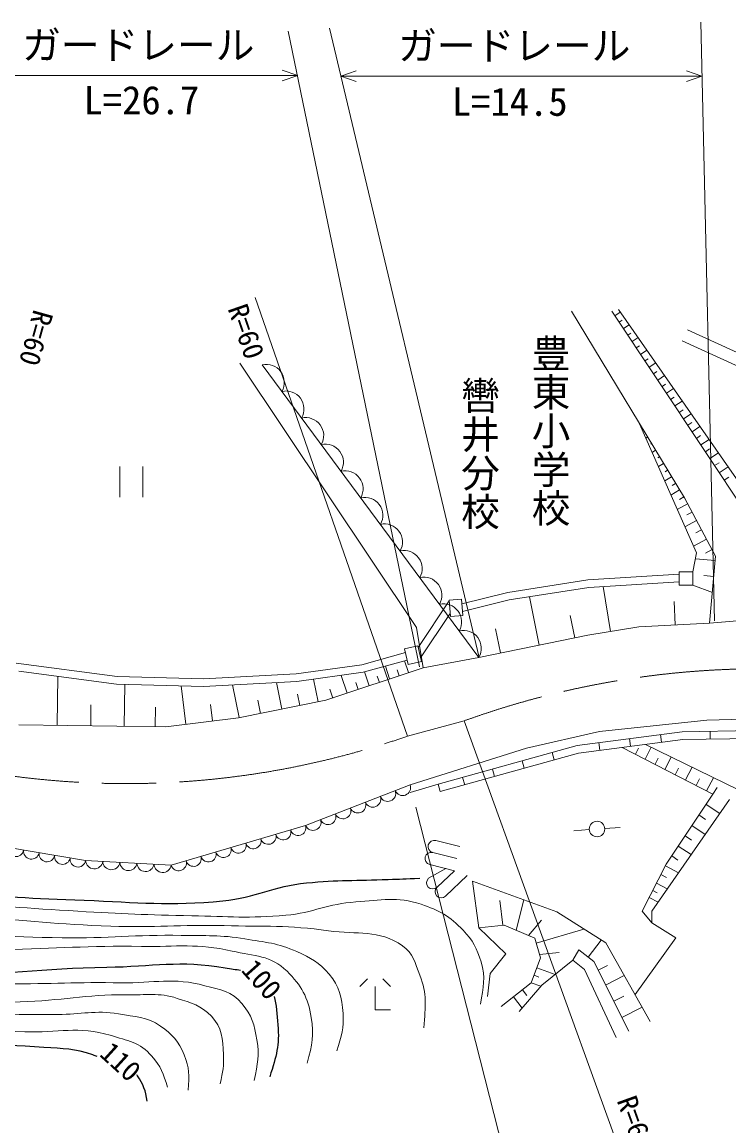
# Model space of a CAD drawing. Units: millimetres, scale not verified. Extents: x 40000 to 680000, y 20000 to 380000.
# Drawn here: x 314415 to 360064, y 262977 to 334292 of the extents above; entities that cross this region are included whole.
import ezdxf
from ezdxf.enums import TextEntityAlignment as Align

# ---------------------------------------------------------------- set-up
doc = ezdxf.new("R2010")
doc.units = ezdxf.units.MM
doc.header["$LTSCALE"] = 1000
doc.linetypes.add('CHAIN', pattern=[18.5, 12, -1.5, 3.5, -1.5])
for name, color, linetype, lineweight in [('M-BGD', 7, 'Continuous', 13), ('M-BMK', 2, 'CHAIN', 13), ('M-STR-HTXT', 7, 'Continuous', 13)]:
    doc.layers.add(name, color=color, linetype=linetype, lineweight=lineweight)
doc.layers.add('M-BMK-HTXT', color=7, linetype='Continuous')
doc.styles.add('@ＭＳ ゴシック', font='')
doc.styles.add('ＭＳ ゴシック', font='')
doc.styles.get('@ＭＳ ゴシック').set_extended_font_data('@MS Gothic')
doc.styles.get('ＭＳ ゴシック').set_extended_font_data('MS Gothic')

msp = doc.modelspace()

# ---------------------------------------------------------------- linework, layer by layer
at = {"layer": 'M-BGD'}
for p, q in [((357185, 303558), (349888, 315614)), ((352498, 315623), (361358, 302297)), ((352700, 315319), (353050, 315552)), ((352976, 314903), (353161, 315026)), ((353253, 314487), (353622, 314732)), ((353530, 314070), (353724, 314199)), ((353807, 313654), (354194, 313911)), ((354084, 313237), (354286, 313372)), ((354361, 312821), (354766, 313090)), ((354637, 312405), (354849, 312545)), ((339891, 295170), (328486, 312254)), ((343915, 293249), (329924, 312148)), ((354914, 311988), (355337, 312270)), ((355191, 311572), (355412, 311719)), ((355468, 311156), (355909, 311449)), ((355745, 310739), (355974, 310892)), ((356022, 310323), (356481, 310628)), ((356298, 309907), (356537, 310065)), ((356575, 309490), (357053, 309808)), ((356852, 309074), (357100, 309239)), ((357129, 308657), (357625, 308987)), ((357406, 308241), (357663, 308412)), ((357683, 307825), (358196, 308166)), ((354808, 307484), (354697, 307417)), ((357966, 307399), (358232, 307576)), ((355067, 307057), (355012, 307023)), ((358249, 306973), (358781, 307327)), ((358542, 306532), (358818, 306715)), ((355326, 306629), (355104, 306494)), ((355585, 306201), (355474, 306134)), ((358835, 306091), (359387, 306457)), ((320719, 305589), (320719, 303589)), ((322219, 303589), (322219, 305589)), ((355844, 305773), (355510, 305571)), ((356103, 305346), (355936, 305245)), ((359139, 305634), (359425, 305824)), ((359443, 305177), (360015, 305557)), ((356362, 304918), (355917, 304649)), ((359758, 304703), (360054, 304900)), ((356880, 304062), (356323, 303726)), ((356621, 304490), (356398, 304355)), ((357398, 303161), (356730, 302802)), ((357149, 303617), (356871, 303449)), ((359207, 299790), (357185, 303558)), ((357685, 302626), (357351, 302447)), ((357972, 302092), (357221, 301689)), ((358295, 301491), (357919, 301289)), ((358617, 300890), (357772, 300436)), ((359181, 299505), (357897, 299623)), ((358980, 300214), (358558, 299987)), ((358811, 295468), (359207, 299790)), ((356861, 298118), (351013, 297764)), ((359087, 298478), (358445, 298537)), ((351013, 297764), (345882, 296958)), ((352425, 294922), (351936, 297820)), ((358993, 297450), (357744, 297918)), ((341998, 296897), (340005, 293889)), ((342794, 297009), (341995, 296945)), ((345882, 296958), (342858, 296210)), ((347808, 294037), (347175, 297161)), ((356600, 295352), (356522, 296864)), ((342063, 296090), (340156, 293211)), ((358811, 295468), (364823, 295974)), ((350112, 294503), (349821, 295944)), ((354250, 295230), (358811, 295468)), ((340318, 292579), (339891, 295170)), ((343915, 293249), (350959, 294675)), ((345308, 293531), (344992, 295093)), ((350959, 294675), (354250, 295230)), ((339980, 294000), (339117, 293808)), ((343915, 293249), (340318, 292579)), ((334039, 290475), (340318, 292579)), ((339282, 293069), (336453, 292283)), ((338151, 291853), (337875, 292678)), ((338761, 292057), (338633, 292438)), ((339370, 292261), (339115, 293023)), ((320520, 291519), (314197, 292354)), ((316685, 288858), (316725, 292020)), ((332161, 291695), (326135, 291372)), ((336453, 292283), (332161, 291695)), ((333534, 290374), (333240, 291843)), ((335399, 290931), (335012, 292086)), ((336831, 291410), (336531, 292305)), ((337491, 291632), (337353, 292044)), ((326135, 291372), (320520, 291519)), ((321009, 288803), (321044, 291505)), ((325000, 288928), (324694, 291410)), ((328431, 289354), (328007, 291473)), ((331184, 289904), (330840, 291625)), ((334475, 290621), (334281, 291199)), ((336115, 291171), (335965, 291618)), ((328399, 289347), (334039, 290475)), ((329807, 289629), (329635, 290489)), ((332359, 290139), (332212, 290874)), ((318847, 288830), (318864, 290182)), ((323009, 288777), (323025, 290027)), ((326716, 289140), (326583, 290212)), ((314194, 288890), (323705, 288768)), ((323705, 288768), (328399, 289347)), ((357045, 288438), (350253, 287557)), ((355701, 287760), (355636, 288255)), ((364627, 288568), (357045, 288438)), ((358851, 287969), (358843, 288469)), ((350253, 287557), (341289, 285056)), ((357082, 287939), (350352, 287065)), ((351734, 287245), (351669, 287740)), ((359023, 284412), (353173, 287431)), ((353717, 287502), (353653, 287998)), ((354653, 286668), (355051, 287439)), ((364620, 288068), (357082, 287939)), ((350352, 287065), (341423, 284574)), ((348777, 286626), (348643, 287107)), ((354036, 286986), (354235, 287372)), ((355292, 286338), (355498, 286737)), ((355930, 286008), (356343, 286807)), ((344925, 285551), (344790, 286033)), ((346851, 286088), (346717, 286570)), ((356592, 285667), (356805, 286080)), ((357253, 285326), (357680, 286152)), ((342998, 285014), (342864, 285495)), ((357938, 284972), (358159, 285400)), ((358623, 284619), (359065, 285475)), ((341289, 285056), (339482, 284509)), ((341423, 284574), (341289, 285056)), ((359023, 284412), (359312, 284838)), ((356014, 279883), (359023, 284412)), ((358585, 283753), (359471, 283164)), ((358129, 283067), (358558, 282783)), ((350051, 282049), (351048, 282120)), ((352046, 282191), (353043, 282262)), ((357234, 281719), (357648, 281443)), ((357674, 282382), (358531, 281813)), ((341134, 281419), (342678, 281029)), ((356793, 281055), (357622, 280505)), ((340938, 280644), (342482, 280253)), ((356369, 280418), (356768, 280153)), ((340659, 278973), (341772, 279607)), ((340741, 279868), (342334, 279465)), ((354461, 276842), (356014, 279883)), ((355958, 279772), (356810, 279337)), ((341212, 278395), (342334, 279465)), ((341764, 277816), (343158, 279146)), ((355672, 279212), (356022, 279034)), ((343908, 275768), (343498, 278790)), ((355151, 278192), (355438, 278046)), ((355386, 278652), (356086, 278295)), ((345454, 275944), (345273, 277542)), ((346319, 275621), (346827, 277581)), ((354916, 277732), (355491, 277439)), ((355076, 276098), (354461, 276842)), ((347128, 275270), (347960, 276279)), ((345549, 275955), (343908, 275768)), ((347526, 275097), (345549, 275955)), ((347617, 274788), (350703, 275696)), ((347899, 273829), (347526, 275097)), ((350968, 273884), (351817, 274988)), ((347832, 274056), (349091, 274186)), ((349988, 273680), (350361, 274351)), ((350361, 274351), (351331, 273605)), ((347303, 272225), (347899, 273829)), ((347664, 273195), (348834, 272760)), ((351331, 273605), (353607, 269091)), ((351612, 273047), (352217, 273352)), ((336717, 272486), (336217, 271986)), ((338217, 271986), (337717, 272486)), ((347483, 272710), (347786, 272597)), ((352100, 272080), (353309, 272690)), ((337217, 270486), (337217, 271986)), ((345363, 270695), (347303, 272225)), ((346725, 271770), (347010, 271409)), ((347303, 272225), (347909, 271999)), ((346148, 271315), (346717, 270593)), ((352628, 271032), (353283, 271362)), ((338217, 270486), (337217, 270486)), ((353156, 269984), (354466, 270645))]:
    msp.add_line(p, q, dxfattribs=at)
for points in [[(365118, 299091), (362037, 302654), (352927, 315730)], [(373004, 307084), (369753, 308763), (357392, 314408)], [(357035, 313694), (370825, 307406), (388724, 297688), (390189, 296402), (390291, 295198)], [(357744, 298785), (357965, 299998), (354291, 308340)], [(356861, 298619), (350959, 298262), (345783, 297449), (342817, 296715)], [(342794, 297009), (342879, 295949), (342079, 295886), (341995, 296945)], [(339980, 294000), (340208, 292977), (339345, 292785), (339117, 293808)], [(339173, 293558), (336351, 292774), (332113, 292194), (326128, 291872), (320559, 292018), (314042, 292878)], [(339481, 285010), (346988, 287389), (351711, 288456), (358635, 289201), (363455, 289330), (374747, 288748), (395033, 287778)], [(391481, 286897), (390794, 282730), (380894, 273380), (360641, 284704), (354670, 287626)], [(300444, 283586), (306507, 282148), (318519, 280118), (324043, 279819), (332727, 282381), (339481, 285010)], [(360091, 284056), (355076, 276842), (355076, 276098), (356629, 275127), (354004, 271460)], [(343498, 278790), (348944, 276813), (352114, 274799), (354987, 269726)], [(344468, 271330), (344654, 272822), (345661, 274090), (343908, 275768)], [(346519, 270360), (347974, 272076), (349988, 273680), (350734, 273083), (352786, 268681)]]:
    msp.add_lwpolyline(points, dxfattribs=at)
msp.add_lwpolyline([(356861, 298785), (357744, 298785), (357744, 297918), (356861, 297918)], close=True, dxfattribs=at)
msp.add_circle((351547, 282156), 500, dxfattribs=at)
for centre, radius, start, end in [((330185, 311012), 1166, 330.07131, 102.95545), ((331457, 309294), 1166, 330.07131, 102.95545), ((332729, 307576), 1166, 330.07131, 102.95545), ((334001, 305858), 1166, 330.07131, 102.95545), ((335273, 304140), 1166, 330.07131, 102.95545), ((336545, 302422), 1166, 330.07131, 102.95545), ((337817, 300703), 1166, 330.07131, 102.95545), ((339089, 298985), 1166, 330.07131, 102.95545), ((340361, 297267), 1166, 330.07131, 102.95545), ((341633, 295549), 1166, 330.07131, 102.95545), ((342905, 293831), 1166, 330.07131, 102.95545), ((338028, 284463), 518, 203.25836, 19.26989), ((338992, 284839), 518, 203.25836, 19.26989), ((336098, 283712), 518, 203.25836, 19.26989), ((337063, 284088), 518, 203.25836, 19.26989), ((334168, 282961), 518, 203.25836, 19.26989), ((335133, 283337), 518, 203.25836, 19.26989), ((333203, 282586), 518, 203.25836, 19.26989), ((330314, 281672), 503, 196.78259, 16.09155), ((331279, 281957), 503, 196.78259, 16.09155), ((332244, 282242), 503, 196.78259, 16.09155), ((328384, 281103), 503, 196.78259, 16.09155), ((329349, 281388), 503, 196.78259, 16.09155), ((341036, 281032), 400, 75.80145, 255.80145), ((314016, 280887), 508, 171.27158, 349.5465), ((315017, 280718), 508, 171.27158, 349.5465), ((316018, 280549), 508, 171.27158, 349.5465), ((317019, 280380), 508, 171.27158, 349.5465), ((318020, 280210), 508, 171.27158, 349.5465), ((325489, 280249), 503, 196.78259, 16.09155), ((326454, 280534), 503, 196.78259, 16.09155), ((327419, 280818), 503, 196.78259, 16.09155), ((340840, 280256), 400, 75.80145, 255.80145), ((319074, 280144), 556, 182.6751, 351.11818), ((320179, 280084), 556, 182.6751, 351.11818), ((321284, 280025), 556, 182.6751, 351.11818), ((322389, 279965), 556, 182.6751, 351.11818), ((323493, 279905), 556, 182.6751, 351.11818), ((324524, 279964), 503, 196.78259, 16.09155), ((340935, 278684), 400, 133.66778, 313.66778), ((341488, 278105), 400, 133.66778, 313.66778)]:
    msp.add_arc(centre, radius, start, end, dxfattribs=at)
at = {"layer": 'M-BGD', "lineweight": 25}
for points, knots in [([(296475, 281516), (299382, 280451), (300265, 280140), (302764, 279499), (305476, 278802), (307037, 278557), (309814, 278193), (313160, 277754), (315058, 277681), (318431, 277559), (321925, 277432), (323905, 277163), (327383, 277522), (329532, 277743), (330642, 278468), (332792, 278678), (334838, 278878), (335997, 278824), (338052, 278902), (338853, 278932), (339105, 278942), (340103, 278976)], [0, 0, 0, 0, 1, 1, 1, 2, 2, 2, 3, 3, 3, 4, 4, 4, 5, 5, 5, 6, 6, 6, 7, 7, 7, 7]), ([(286186, 275921), (289459, 275349), (290289, 275202), (292916, 274724), (296023, 274158), (297731, 273646), (300861, 273232), (304016, 272814), (305811, 272754), (308993, 272747), (313252, 272737), (315627, 273163), (319885, 273232), (322872, 273281), (324590, 273706), (327532, 273195), (327900, 273131), (328225, 273091), (328528, 273034)], [0, 0, 0, 0, 1, 1, 1, 2, 2, 2, 3, 3, 3, 4, 4, 4, 5, 5, 5, 6, 6, 6, 6]), ([(330688, 271341), (330858, 270802), (330855, 270192), (330927, 269502), (331064, 268182), (330832, 267529), (330405, 266145)], [0, 0, 0, 0, 1, 1, 1, 2, 2, 2, 2]), ([(319269, 267469), (319177, 267497), (319084, 267528), (318990, 267562), (317812, 267989), (317069, 267949), (315819, 268047), (312462, 268309), (310566, 268142), (307203, 268308), (305931, 268371), (305225, 268490), (303957, 268606), (301568, 268826), (300822, 268894), (297840, 269166)], [0, 0, 0, 0, 1, 1, 1, 2, 2, 2, 3, 3, 3, 4, 4, 4, 5, 5, 5, 5]), ([(322497, 264578), (322397, 265267), (322249, 265651), (321862, 266219), (321851, 266236), (321839, 266253), (321827, 266269)], [0, 0, 0, 0, 1, 1, 1, 2, 2, 2, 2])]:
    msp.add_open_spline(points, degree=3, knots=knots, dxfattribs=at)
at = {"layer": 'M-BGD'}
for points, knots in [([(344020, 270845), (344220, 271971), (344353, 272546), (344057, 273568), (343801, 274451), (343532, 274950), (342901, 275619), (342043, 276528), (341362, 276899), (340178, 277298), (338617, 277824), (337607, 277541), (335963, 277447), (334171, 277344), (333237, 276748), (331449, 276589), (329083, 276378), (327743, 276503), (325369, 276552), (322497, 276610), (320888, 276678), (318020, 276850), (314694, 277050), (312829, 277169), (309515, 277522), (306696, 277822), (305094, 277885), (302316, 278454), (300620, 278802), (299691, 279095), (298026, 279573), (296879, 279903), (296505, 280014), (295102, 280457)], [0, 0, 0, 0, 1, 1, 1, 2, 2, 2, 3, 3, 3, 4, 4, 4, 5, 5, 5, 6, 6, 6, 7, 7, 7, 8, 8, 8, 9, 9, 9, 10, 10, 10, 11, 11, 11, 11]), ([(291985, 279683), (293988, 279091), (294541, 278935), (296199, 278529), (298150, 278051), (299248, 277785), (301234, 277484), (305156, 276890), (307390, 276841), (311343, 276515), (314779, 276231), (316701, 276005), (320147, 275880), (323000, 275777), (324603, 275994), (327458, 275918), (330097, 275847), (331595, 275954), (334209, 275582), (336094, 275314), (337423, 275701), (338984, 274612), (339691, 274119), (339786, 273511), (340103, 272710), (340592, 271473), (340458, 270770), (340364, 269315)], [0, 0, 0, 0, 1, 1, 1, 2, 2, 2, 3, 3, 3, 4, 4, 4, 5, 5, 5, 6, 6, 6, 7, 7, 7, 8, 8, 8, 9, 9, 9, 9]), ([(287839, 279001), (290034, 278308), (290668, 278133), (292506, 277671), (295196, 276994), (296738, 276742), (299481, 276328), (302665, 275847), (304475, 275767), (307688, 275545), (311325, 275292), (313368, 275193), (317013, 275134), (320015, 275086), (321696, 275349), (324697, 275284), (326302, 275248), (327219, 275332), (328801, 275060), (330131, 274830), (330931, 274803), (332158, 274239), (333061, 273824), (333615, 273552), (334247, 272784), (334915, 271973), (335072, 271296), (335142, 270248), (335206, 269289), (335062, 268808), (334732, 267823)], [0, 0, 0, 0, 1, 1, 1, 2, 2, 2, 3, 3, 3, 4, 4, 4, 5, 5, 5, 6, 6, 6, 7, 7, 7, 8, 8, 8, 9, 9, 9, 10, 10, 10, 10]), ([(332829, 267040), (333149, 268227), (333281, 268847), (333090, 269987), (332873, 271285), (332458, 272043), (331524, 272971), (330477, 274010), (329418, 273946), (327980, 274276), (325748, 274789), (324414, 274542), (322124, 274575), (318641, 274625), (316691, 274442), (313208, 274351), (310542, 274281), (309048, 274072), (306382, 274164), (304335, 274236), (303191, 274381), (301160, 274649), (298811, 274960), (297516, 275274), (295191, 275731), (293013, 276159), (291804, 276458), (289633, 276925), (287193, 277449), (286431, 277614), (283385, 278269)], [0, 0, 0, 0, 1, 1, 1, 2, 2, 2, 3, 3, 3, 4, 4, 4, 5, 5, 5, 6, 6, 6, 7, 7, 7, 8, 8, 8, 9, 9, 9, 10, 10, 10, 10]), ([(329397, 265921), (329636, 267013), (329753, 267523), (329584, 268532), (329420, 269511), (329249, 270119), (328614, 270882), (327951, 271678), (327227, 271767), (326227, 272038), (324187, 272592), (322932, 272193), (320818, 272225), (317948, 272268), (316340, 272158), (313469, 272150), (311051, 272143), (309695, 272125), (307277, 272187), (304842, 272251), (303474, 272271), (301048, 272486), (298560, 272706), (297181, 272966), (294706, 273307), (292267, 273642), (291492, 273759), (288469, 274215)], [0, 0, 0, 0, 1, 1, 1, 2, 2, 2, 3, 3, 3, 4, 4, 4, 5, 5, 5, 6, 6, 6, 7, 7, 7, 8, 8, 8, 9, 9, 9, 9]), ([(288670, 272656), (292712, 272187), (293754, 272063), (297019, 271740), (299931, 271452), (301556, 271194), (304480, 271068), (308308, 270904), (310459, 270897), (314290, 270994), (316976, 271061), (318467, 271479), (321154, 271441), (322439, 271423), (323213, 271611), (324436, 271218), (325361, 270920), (325964, 270761), (326637, 270061), (327337, 269334), (327374, 268607), (327420, 267599), (327455, 266852), (327401, 266498), (327197, 265697)], [0, 0, 0, 0, 1, 1, 1, 2, 2, 2, 3, 3, 3, 4, 4, 4, 5, 5, 5, 6, 6, 6, 7, 7, 7, 8, 8, 8, 8]), ([(325145, 265287), (325202, 266236), (325222, 266734), (324884, 267562), (324528, 268434), (324123, 268882), (323355, 269427), (322452, 270067), (321722, 270021), (320631, 270210), (319124, 270473), (318245, 270177), (316715, 270173), (313058, 270164), (311008, 270141), (307352, 270210), (304320, 270268), (302616, 270260), (299593, 270509), (297255, 270701), (295958, 270937), (293625, 271180), (292155, 271334), (291334, 271489), (289857, 271516), (289358, 271525), (289185, 271534), (288578, 271517)], [0, 0, 0, 0, 1, 1, 1, 2, 2, 2, 3, 3, 3, 4, 4, 4, 5, 5, 5, 6, 6, 6, 7, 7, 7, 8, 8, 8, 9, 9, 9, 9]), ([(293513, 270360), (296508, 270187), (297288, 270140), (299705, 269949), (302360, 269740), (303835, 269476), (306494, 269315), (309652, 269125), (311427, 269171), (314588, 269054), (316745, 268975), (318044, 269456), (320109, 268830), (321232, 268490), (322028, 268375), (322795, 267487), (323370, 266822), (323557, 266359), (323802, 265473)], [0, 0, 0, 0, 1, 1, 1, 2, 2, 2, 3, 3, 3, 4, 4, 4, 5, 5, 5, 6, 6, 6, 6])]:
    msp.add_open_spline(points, degree=3, knots=knots, dxfattribs=at)
at = {"layer": 'M-BMK'}
msp.add_line((342971, 289149), (339315, 288161), dxfattribs=at)
for centre, radius, start, end in [((362155, 236124), 56389, 85.79234, 109.88964), ((321127, 340514), 55422, 254.43894, 289.15692)]:
    msp.add_arc(centre, radius, start, end, dxfattribs=at)
at = {"layer": 'M-STR-HTXT'}
for p, q in [((343932, 293231), (334258, 333897)), ((359132, 295600), (358244, 334292)), ((340082, 292638), (331593, 333700)), ((332220, 330842), (331220, 331192)), ((334995, 330801), (335995, 331151)), ((358319, 330801), (357319, 331151)), ((312131, 330842), (332220, 330842)), ((332220, 330842), (331220, 330492)), ((334995, 330801), (358319, 330801)), ((334995, 330801), (335995, 330451)), ((358319, 330801), (357319, 330451)), ((339315, 288161), (329470, 316499)), ((342971, 289149), (353177, 260938)), ((339837, 283562), (352644, 233282))]:
    msp.add_line(p, q, dxfattribs=at)

# ---------------------------------------------------------------- texts
at = {"layer": 'M-BGD', "style": 'ＭＳ ゴシック'}
for s, rotation, p in [('100', 311.634, (329105, 271741)), ('110', 317.726, (320075, 266348))]:
    msp.add_text(s, height=1320, rotation=rotation, dxfattribs=at).set_placement(p, align=Align.BOTTOM_CENTER)
at = {"layer": 'M-BMK-HTXT', "style": '@ＭＳ ゴシック'}
for s, p in [('豊東小学校', (347076, 307906)), ('轡井分校', (342519, 306435))]:
    msp.add_text(s, height=1833, rotation=270, dxfattribs=at).set_placement(p, align=Align.BOTTOM_CENTER)
at = {"layer": 'M-STR-HTXT', "style": 'ＭＳ ゴシック'}
for s, p in [('ガードレール', (321920, 331342)), ('ガードレール', (346202, 331301)), ('L=26.7', (322118, 327784)), ('L=14.5', (345906, 327685))]:
    msp.add_text(s, height=1833, dxfattribs=at).set_placement(p, align=Align.BOTTOM_CENTER)
for rotation, p in [(289.157, (327305, 315654)), (254.439, (314789, 315889))]:
    msp.add_text('R=60', height=1320, rotation=rotation, dxfattribs=at).set_placement(p, align=Align.BOTTOM_LEFT)
msp.add_text('R=60', height=1320, rotation=289.782, dxfattribs=at).set_placement((353648, 261108), align=Align.BOTTOM_RIGHT)

doc.saveas('drawing.dxf')
